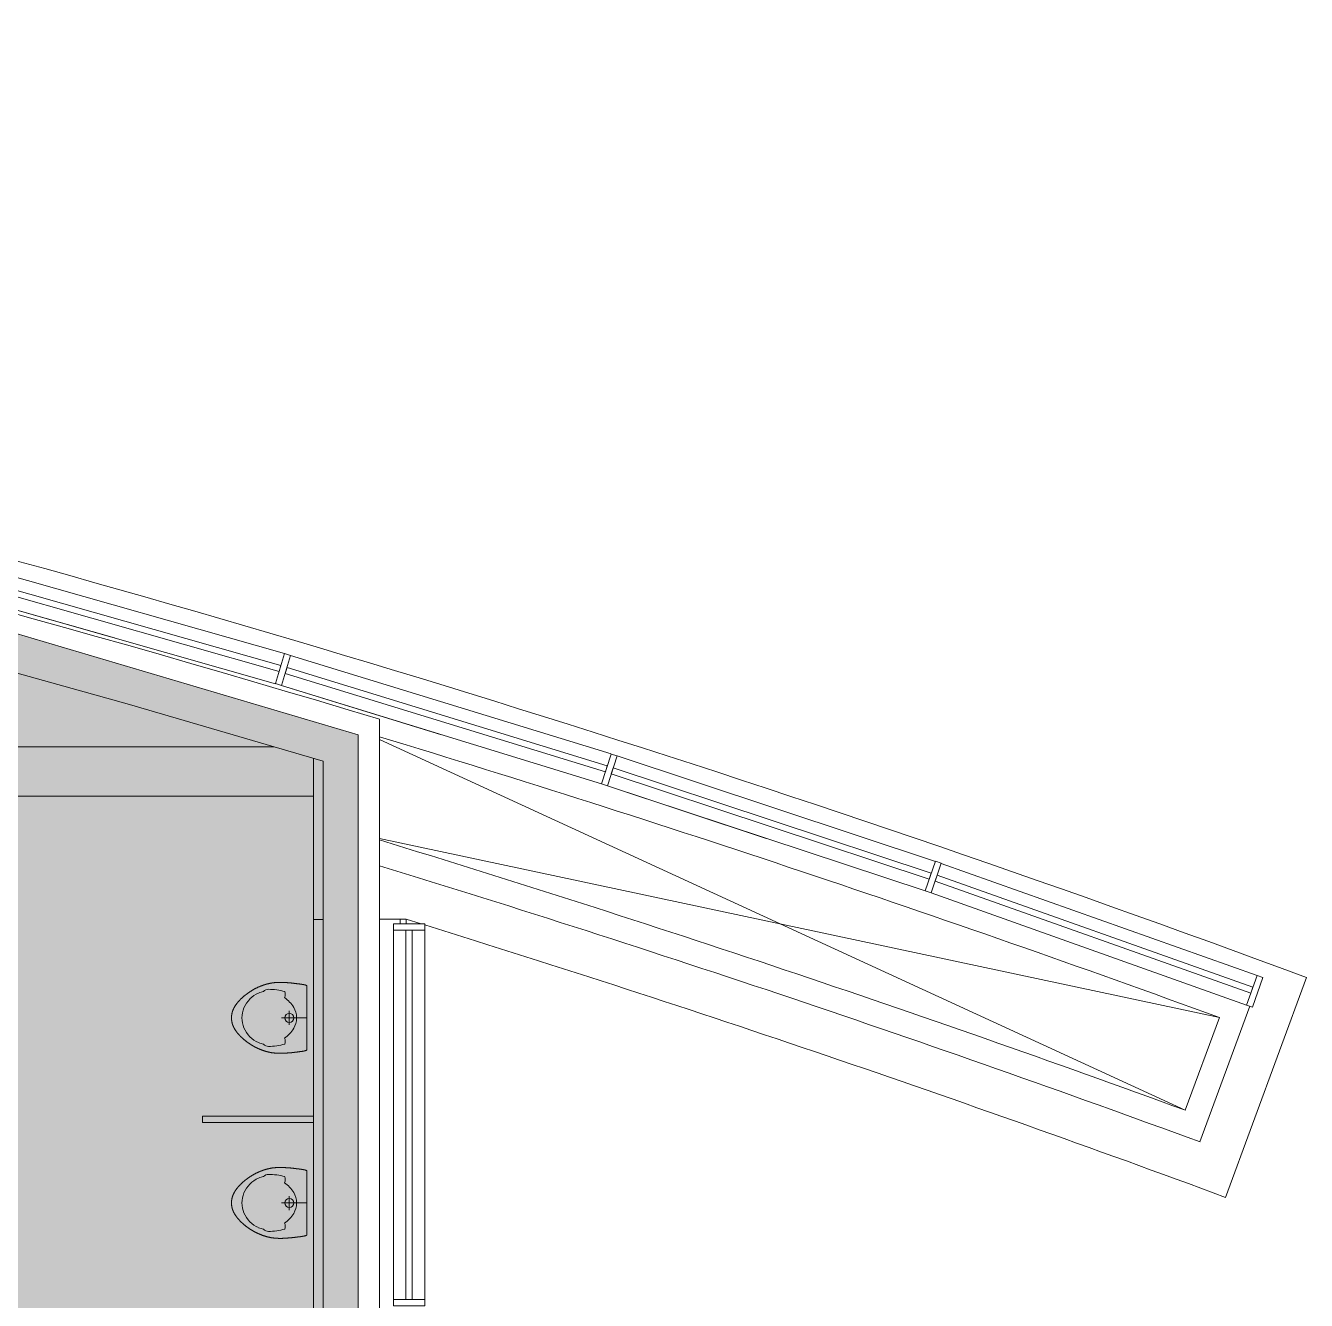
# Model space of a CAD drawing. Header units: inches. Extents: x 46946 to 48441, y 40324 to 42003.
# Drawn here: x 47921.9 to 48126.3, y 41783.5 to 41986.9 of the extents above; entities that cross this region are included whole.
import ezdxf

# ---------------------------------------------------------------- set-up
doc = ezdxf.new("R2010")
doc.units = ezdxf.units.IN
doc.header["$MEASUREMENT"] = 0
doc.linetypes.add('IMPORT-HIDDEN', pattern=[0])
for name, color, linetype, lineweight in [('8_ TYPICAL FLOOR PLAN__6th _ 10th__dwg _3_', 8, 'Continuous', 9), ('A-DETL', 90, 'Continuous', 9), ('A-DETL-GENF', 92, 'Continuous', 9), ('A-GLAZ-CURT', 52, 'Continuous', 9), ('A-GLAZ-CWMG', 51, 'Continuous', 9), ('A-WALL', 113, 'Continuous', 9), ('ACP', 7, 'Continuous', 9), ('GLAZING', 7, 'Continuous', 9), ('HIDDEN', 7, 'IMPORT-HIDDEN', 9), ('PLUMB', 7, 'Continuous', 9), ('WALL', 7, 'Continuous', 9)]:
    doc.layers.add(name, color=color, linetype=linetype, lineweight=lineweight)

# ---------------------------------------------------------------- blocks, each defined once
blk = doc.blocks.new('8_ TYPICAL FLOOR PLAN__6th _ 10th__dwg_UR1-696972-Level 06 - Furniture')
at = {"layer": 'PLUMB'}
for p, q in [((15930.26, -30906.97), (15926.22, -30906.97)), ((15927.43, -30905.87), (15927.43, -30908.1))]:
    blk.add_line(p, q, dxfattribs=at)
at = {"layer": 'PLUMB', "flags": 128}
blk.add_lwpolyline([(15918.22, -30906.97), (15918.22, -30906.97), (15918.22, -30907), (15918.22, -30907.03), (15918.22, -30907.06), (15918.22, -30907.09), (15918.22, -30907.13), (15918.22, -30907.16), (15918.23, -30907.19), (15918.23, -30907.22), (15918.23, -30907.25), (15918.23, -30907.29), (15918.24, -30907.32), (15918.24, -30907.35), (15918.24, -30907.38), (15918.25, -30907.41), (15918.25, -30907.45), (15918.26, -30907.48), (15918.26, -30907.51), (15918.27, -30907.54), (15918.27, -30907.57), (15918.28, -30907.61), (15918.28, -30907.64), (15918.29, -30907.67), (15918.3, -30907.7), (15918.31, -30907.73), (15918.31, -30907.77), (15918.32, -30907.8), (15918.33, -30907.83), (15918.34, -30907.86), (15918.35, -30907.9), (15918.36, -30907.93), (15918.37, -30907.96), (15918.38, -30907.99), (15918.39, -30908.02), (15918.4, -30908.06), (15918.41, -30908.09), (15918.42, -30908.12), (15918.43, -30908.15), (15918.45, -30908.18), (15918.46, -30908.22), (15918.47, -30908.25), (15918.49, -30908.28), (15918.5, -30908.31), (15918.51, -30908.34), (15918.53, -30908.38), (15918.54, -30908.41), (15918.56, -30908.44), (15918.57, -30908.47), (15918.59, -30908.51), (15918.61, -30908.54), (15918.62, -30908.57), (15918.64, -30908.6), (15918.66, -30908.63), (15918.67, -30908.67), (15918.69, -30908.7), (15918.71, -30908.73), (15918.73, -30908.76), (15918.75, -30908.79), (15918.77, -30908.83), (15918.79, -30908.86), (15918.81, -30908.89), (15918.83, -30908.92), (15918.85, -30908.96), (15918.87, -30908.99), (15918.9, -30909.02), (15918.92, -30909.05), (15918.94, -30909.08), (15918.96, -30909.12), (15918.99, -30909.15), (15919.01, -30909.18), (15919.04, -30909.21), (15919.06, -30909.25), (15919.08, -30909.28), (15919.11, -30909.31), (15919.14, -30909.34), (15919.16, -30909.37), (15919.19, -30909.41), (15919.21, -30909.44), (15919.24, -30909.47), (15919.27, -30909.5), (15919.3, -30909.53), (15919.32, -30909.57), (15919.35, -30909.6), (15919.38, -30909.63), (15919.41, -30909.66), (15919.44, -30909.69), (15919.47, -30909.73), (15919.5, -30909.76), (15919.53, -30909.79), (15919.56, -30909.82), (15919.59, -30909.85), (15919.62, -30909.88), (15919.65, -30909.91), (15919.68, -30909.94), (15919.71, -30909.98), (15919.75, -30910.01), (15919.78, -30910.04), (15919.81, -30910.07), (15919.84, -30910.1), (15919.88, -30910.13), (15919.91, -30910.16), (15919.94, -30910.19), (15919.98, -30910.22), (15920.01, -30910.25), (15920.04, -30910.28), (15920.08, -30910.31), (15920.11, -30910.34), (15920.15, -30910.37), (15920.18, -30910.4), (15920.21, -30910.43), (15920.25, -30910.46), (15920.28, -30910.49), (15920.32, -30910.52), (15920.36, -30910.55), (15920.39, -30910.57), (15920.43, -30910.6), (15920.46, -30910.63), (15920.5, -30910.66), (15920.53, -30910.69), (15920.57, -30910.71), (15920.61, -30910.74), (15920.64, -30910.77), (15920.68, -30910.8), (15920.72, -30910.82), (15920.75, -30910.85), (15920.79, -30910.88), (15920.83, -30910.9), (15920.86, -30910.93), (15920.9, -30910.96), (15920.94, -30910.98), (15920.97, -30911.01), (15921.01, -30911.03), (15921.05, -30911.06), (15921.09, -30911.08), (15921.12, -30911.11), (15921.16, -30911.13), (15921.2, -30911.16), (15921.23, -30911.18), (15921.27, -30911.21), (15921.31, -30911.23), (15921.35, -30911.25), (15921.39, -30911.28), (15921.42, -30911.3), (15921.46, -30911.32), (15921.5, -30911.35), (15921.54, -30911.37), (15921.58, -30911.39), (15921.61, -30911.41), (15921.65, -30911.44), (15921.69, -30911.46), (15921.73, -30911.48), (15921.77, -30911.5), (15921.8, -30911.52), (15921.84, -30911.54), (15921.88, -30911.57), (15921.92, -30911.59), (15921.96, -30911.61), (15922, -30911.63), (15922.03, -30911.65), (15922.07, -30911.67), (15922.11, -30911.69), (15922.15, -30911.71), (15922.19, -30911.72), (15922.23, -30911.74), (15922.27, -30911.76), (15922.31, -30911.78), (15922.34, -30911.8), (15922.38, -30911.82), (15922.42, -30911.84), (15922.46, -30911.85), (15922.5, -30911.87), (15922.54, -30911.89), (15922.58, -30911.91), (15922.62, -30911.92), (15922.66, -30911.94), (15922.69, -30911.96), (15922.73, -30911.97), (15922.77, -30911.99), (15922.81, -30912), (15922.85, -30912.02), (15922.89, -30912.04), (15922.93, -30912.05), (15922.97, -30912.07), (15923.01, -30912.08), (15923.05, -30912.1), (15923.09, -30912.11), (15923.13, -30912.12), (15923.16, -30912.14), (15923.2, -30912.15), (15923.24, -30912.17), (15923.28, -30912.18), (15923.32, -30912.19), (15923.36, -30912.21), (15923.4, -30912.22), (15923.44, -30912.23), (15923.48, -30912.25), (15923.52, -30912.26), (15923.56, -30912.27), (15923.6, -30912.28), (15923.64, -30912.29), (15923.68, -30912.31), (15923.72, -30912.32), (15923.75, -30912.33), (15923.79, -30912.34), (15923.83, -30912.35), (15923.87, -30912.36), (15923.91, -30912.37), (15923.95, -30912.38), (15923.99, -30912.39), (15924.03, -30912.4), (15924.07, -30912.41), (15924.11, -30912.42), (15924.15, -30912.43), (15924.19, -30912.44), (15924.23, -30912.45), (15924.27, -30912.45), (15924.31, -30912.46), (15924.36, -30912.47), (15924.4, -30912.48), (15924.44, -30912.49), (15924.48, -30912.49), (15924.52, -30912.5), (15924.56, -30912.51), (15924.6, -30912.52), (15924.64, -30912.52), (15924.68, -30912.53), (15924.73, -30912.53), (15924.77, -30912.54), (15924.81, -30912.55), (15924.85, -30912.55), (15924.9, -30912.56), (15924.94, -30912.56), (15924.98, -30912.57), (15925.02, -30912.57), (15925.07, -30912.58), (15925.11, -30912.58), (15925.15, -30912.59), (15925.2, -30912.59), (15925.24, -30912.59), (15925.28, -30912.6), (15925.33, -30912.6), (15925.37, -30912.6), (15925.42, -30912.61), (15925.46, -30912.61), (15925.51, -30912.61), (15925.55, -30912.61), (15925.6, -30912.62), (15925.64, -30912.62), (15925.69, -30912.62), (15925.74, -30912.62), (15925.78, -30912.62), (15925.83, -30912.62), (15925.88, -30912.62), (15925.92, -30912.62), (15925.97, -30912.62), (15926.02, -30912.62), (15926.07, -30912.62), (15926.12, -30912.62), (15926.16, -30912.62), (15926.21, -30912.62), (15926.26, -30912.62), (15926.31, -30912.62), (15926.36, -30912.62), (15926.41, -30912.62), (15926.46, -30912.62), (15926.51, -30912.61), (15926.56, -30912.61), (15926.61, -30912.61), (15926.66, -30912.61), (15926.71, -30912.6), (15926.76, -30912.6), (15926.81, -30912.6), (15926.86, -30912.6), (15926.91, -30912.59), (15926.96, -30912.59), (15927.02, -30912.59), (15927.07, -30912.58), (15927.12, -30912.58), (15927.17, -30912.57), (15927.22, -30912.57), (15927.27, -30912.57), (15927.32, -30912.56), (15927.37, -30912.56), (15927.42, -30912.55), (15927.47, -30912.55), (15927.52, -30912.54), (15927.57, -30912.54), (15927.62, -30912.54), (15927.67, -30912.53), (15927.72, -30912.53), (15927.77, -30912.52), (15927.82, -30912.52), (15927.87, -30912.51), (15927.92, -30912.51), (15927.97, -30912.5), (15928.01, -30912.5), (15928.06, -30912.49), (15928.11, -30912.48), (15928.16, -30912.48), (15928.2, -30912.47), (15928.25, -30912.47), (15928.29, -30912.46), (15928.34, -30912.46), (15928.39, -30912.45), (15928.43, -30912.45), (15928.47, -30912.44), (15928.52, -30912.44), (15928.56, -30912.43), (15928.6, -30912.43), (15928.65, -30912.42), (15928.69, -30912.42), (15928.73, -30912.41), (15928.77, -30912.41), (15928.81, -30912.4), (15928.85, -30912.39), (15928.89, -30912.39), (15928.93, -30912.38), (15928.97, -30912.38), (15929, -30912.38), (15929.04, -30912.37), (15929.08, -30912.37), (15929.11, -30912.36), (15929.15, -30912.36), (15929.18, -30912.35), (15929.21, -30912.35), (15929.25, -30912.34), (15929.28, -30912.34), (15929.31, -30912.33), (15929.34, -30912.33), (15929.37, -30912.33), (15929.4, -30912.32), (15929.43, -30912.32), (15929.46, -30912.31), (15929.49, -30912.31), (15929.51, -30912.31), (15929.54, -30912.3), (15929.57, -30912.3), (15929.59, -30912.29), (15929.62, -30912.29), (15929.64, -30912.28), (15929.67, -30912.28), (15929.69, -30912.28), (15929.72, -30912.27), (15929.74, -30912.27), (15929.76, -30912.26), (15929.79, -30912.26), (15929.81, -30912.25), (15929.83, -30912.25), (15929.85, -30912.24), (15929.87, -30912.24), (15929.89, -30912.23), (15929.91, -30912.23), (15929.93, -30912.22), (15929.95, -30912.22), (15929.97, -30912.21), (15929.99, -30912.21), (15930.01, -30912.2), (15930.03, -30912.19), (15930.05, -30912.19), (15930.06, -30912.18), (15930.08, -30912.18), (15930.1, -30912.17), (15930.12, -30912.16), (15930.13, -30912.15), (15930.15, -30912.15), (15930.17, -30912.14), (15930.18, -30912.13), (15930.2, -30912.13), (15930.21, -30912.12), (15930.22, -30912.12), (15930.23, -30912.11), (15930.24, -30912.08), (15930.24, -30912.02), (15930.25, -30911.89), (15930.25, -30911.69), (15930.26, -30911.38), (15930.26, -30910.96), (15930.26, -30910.4), (15930.26, -30909.69), (15930.26, -30908.86), (15930.26, -30907.95), (15930.26, -30907), (15930.26, -30906.97), (15930.26, -30906.93), (15930.26, -30905.98), (15930.26, -30905.07), (15930.26, -30904.24), (15930.26, -30903.53), (15930.26, -30902.97), (15930.26, -30902.55), (15930.25, -30902.24), (15930.25, -30902.04), (15930.24, -30901.91), (15930.24, -30901.85), (15930.23, -30901.82), (15930.22, -30901.81), (15930.21, -30901.81), (15930.2, -30901.8), (15930.18, -30901.8), (15930.17, -30901.79), (15930.15, -30901.78), (15930.13, -30901.78), (15930.12, -30901.77), (15930.1, -30901.76), (15930.08, -30901.75), (15930.06, -30901.75), (15930.05, -30901.74), (15930.03, -30901.74), (15930.01, -30901.73), (15929.99, -30901.72), (15929.97, -30901.72), (15929.95, -30901.71), (15929.93, -30901.71), (15929.91, -30901.7), (15929.89, -30901.7), (15929.87, -30901.69), (15929.85, -30901.69), (15929.83, -30901.68), (15929.81, -30901.68), (15929.79, -30901.67), (15929.76, -30901.67), (15929.74, -30901.66), (15929.72, -30901.66), (15929.69, -30901.65), (15929.67, -30901.65), (15929.64, -30901.65), (15929.62, -30901.64), (15929.59, -30901.64), (15929.57, -30901.63), (15929.54, -30901.63), (15929.51, -30901.62), (15929.49, -30901.62), (15929.46, -30901.62), (15929.43, -30901.61), (15929.4, -30901.61), (15929.37, -30901.6), (15929.34, -30901.6), (15929.31, -30901.6), (15929.28, -30901.59), (15929.25, -30901.59), (15929.21, -30901.58), (15929.18, -30901.58), (15929.15, -30901.57), (15929.11, -30901.57), (15929.08, -30901.56), (15929.04, -30901.56), (15929, -30901.55), (15928.97, -30901.55), (15928.93, -30901.55), (15928.89, -30901.54), (15928.85, -30901.54), (15928.81, -30901.53), (15928.77, -30901.52), (15928.73, -30901.52), (15928.69, -30901.51), (15928.65, -30901.51), (15928.6, -30901.5), (15928.56, -30901.5), (15928.52, -30901.49), (15928.47, -30901.49), (15928.43, -30901.48), (15928.39, -30901.48), (15928.34, -30901.47), (15928.29, -30901.47), (15928.25, -30901.46), (15928.2, -30901.46), (15928.16, -30901.45), (15928.11, -30901.45), (15928.06, -30901.44), (15928.01, -30901.43), (15927.97, -30901.43), (15927.92, -30901.42), (15927.87, -30901.42), (15927.82, -30901.41), (15927.77, -30901.41), (15927.72, -30901.4), (15927.67, -30901.4), (15927.62, -30901.39), (15927.57, -30901.39), (15927.52, -30901.39), (15927.47, -30901.38), (15927.42, -30901.38), (15927.37, -30901.37), (15927.32, -30901.37), (15927.27, -30901.36), (15927.22, -30901.36), (15927.17, -30901.36), (15927.12, -30901.35), (15927.07, -30901.35), (15927.02, -30901.34), (15926.96, -30901.34), (15926.91, -30901.34), (15926.86, -30901.33), (15926.81, -30901.33), (15926.76, -30901.33), (15926.71, -30901.33), (15926.66, -30901.32), (15926.61, -30901.32), (15926.56, -30901.32), (15926.51, -30901.32), (15926.46, -30901.31), (15926.41, -30901.31), (15926.36, -30901.31), (15926.31, -30901.31), (15926.26, -30901.31), (15926.21, -30901.31), (15926.16, -30901.31), (15926.12, -30901.31), (15926.07, -30901.31), (15926.02, -30901.31), (15925.97, -30901.31), (15925.92, -30901.31), (15925.88, -30901.31), (15925.83, -30901.31), (15925.78, -30901.31), (15925.74, -30901.31), (15925.69, -30901.31), (15925.64, -30901.31), (15925.6, -30901.31), (15925.55, -30901.32), (15925.51, -30901.32), (15925.46, -30901.32), (15925.42, -30901.32), (15925.37, -30901.33), (15925.33, -30901.33), (15925.28, -30901.33), (15925.24, -30901.34), (15925.2, -30901.34), (15925.15, -30901.34), (15925.11, -30901.35), (15925.07, -30901.35), (15925.02, -30901.36), (15924.98, -30901.36), (15924.94, -30901.37), (15924.9, -30901.37), (15924.85, -30901.38), (15924.81, -30901.38), (15924.77, -30901.39), (15924.73, -30901.4), (15924.68, -30901.4), (15924.64, -30901.41), (15924.6, -30901.41), (15924.56, -30901.42), (15924.52, -30901.43), (15924.48, -30901.44), (15924.44, -30901.44), (15924.4, -30901.45), (15924.36, -30901.46), (15924.31, -30901.47), (15924.27, -30901.48), (15924.23, -30901.48), (15924.19, -30901.49), (15924.15, -30901.5), (15924.11, -30901.51), (15924.07, -30901.52), (15924.03, -30901.53), (15923.99, -30901.54), (15923.95, -30901.55), (15923.91, -30901.56), (15923.87, -30901.57), (15923.83, -30901.58), (15923.79, -30901.59), (15923.75, -30901.6), (15923.72, -30901.61), (15923.68, -30901.62), (15923.64, -30901.64), (15923.6, -30901.65), (15923.56, -30901.66), (15923.52, -30901.67), (15923.48, -30901.68), (15923.44, -30901.7), (15923.4, -30901.71), (15923.36, -30901.72), (15923.32, -30901.74), (15923.28, -30901.75), (15923.24, -30901.76), (15923.2, -30901.78), (15923.16, -30901.79), (15923.13, -30901.81), (15923.09, -30901.82), (15923.05, -30901.83), (15923.01, -30901.85), (15922.97, -30901.86), (15922.93, -30901.88), (15922.89, -30901.89), (15922.85, -30901.91), (15922.81, -30901.93), (15922.77, -30901.94), (15922.73, -30901.96), (15922.69, -30901.97), (15922.66, -30901.99), (15922.62, -30902.01), (15922.58, -30902.02), (15922.54, -30902.04), (15922.5, -30902.06), (15922.46, -30902.08), (15922.42, -30902.09), (15922.38, -30902.11), (15922.34, -30902.13), (15922.31, -30902.15), (15922.27, -30902.17), (15922.23, -30902.19), (15922.19, -30902.21), (15922.15, -30902.22), (15922.11, -30902.24), (15922.07, -30902.26), (15922.03, -30902.28), (15922, -30902.3), (15921.96, -30902.32), (15921.92, -30902.34), (15921.88, -30902.36), (15921.84, -30902.39), (15921.8, -30902.41), (15921.77, -30902.43), (15921.73, -30902.45), (15921.69, -30902.47), (15921.65, -30902.49), (15921.61, -30902.52), (15921.58, -30902.54), (15921.54, -30902.56), (15921.5, -30902.58), (15921.46, -30902.61), (15921.42, -30902.63), (15921.39, -30902.65), (15921.35, -30902.68), (15921.31, -30902.7), (15921.27, -30902.72), (15921.23, -30902.75), (15921.2, -30902.77), (15921.16, -30902.8), (15921.12, -30902.82), (15921.09, -30902.85), (15921.05, -30902.87), (15921.01, -30902.9), (15920.97, -30902.92), (15920.94, -30902.95), (15920.9, -30902.97), (15920.86, -30903), (15920.83, -30903.03), (15920.79, -30903.05), (15920.75, -30903.08), (15920.72, -30903.11), (15920.68, -30903.13), (15920.64, -30903.16), (15920.61, -30903.19), (15920.57, -30903.22), (15920.53, -30903.24), (15920.5, -30903.27), (15920.46, -30903.3), (15920.43, -30903.33), (15920.39, -30903.36), (15920.36, -30903.38), (15920.32, -30903.41), (15920.28, -30903.44), (15920.25, -30903.47), (15920.21, -30903.5), (15920.18, -30903.53), (15920.15, -30903.56), (15920.11, -30903.59), (15920.08, -30903.62), (15920.04, -30903.65), (15920.01, -30903.68), (15919.98, -30903.71), (15919.94, -30903.74), (15919.91, -30903.77), (15919.88, -30903.8), (15919.84, -30903.83), (15919.81, -30903.86), (15919.78, -30903.89), (15919.75, -30903.92), (15919.71, -30903.95), (15919.68, -30903.99), (15919.65, -30904.02), (15919.62, -30904.05), (15919.59, -30904.08), (15919.56, -30904.11), (15919.53, -30904.14), (15919.5, -30904.17), (15919.47, -30904.2), (15919.44, -30904.24), (15919.41, -30904.27), (15919.38, -30904.3), (15919.35, -30904.33), (15919.32, -30904.36), (15919.3, -30904.4), (15919.27, -30904.43), (15919.24, -30904.46), (15919.21, -30904.49), (15919.19, -30904.52), (15919.16, -30904.56), (15919.14, -30904.59), (15919.11, -30904.62), (15919.08, -30904.65), (15919.06, -30904.68), (15919.04, -30904.72), (15919.01, -30904.75), (15918.99, -30904.78), (15918.96, -30904.81), (15918.94, -30904.85), (15918.92, -30904.88), (15918.9, -30904.91), (15918.87, -30904.94), (15918.85, -30904.97), (15918.83, -30905.01), (15918.81, -30905.04), (15918.79, -30905.07), (15918.77, -30905.1), (15918.75, -30905.14), (15918.73, -30905.17), (15918.71, -30905.2), (15918.69, -30905.23), (15918.67, -30905.26), (15918.66, -30905.3), (15918.64, -30905.33), (15918.62, -30905.36), (15918.61, -30905.39), (15918.59, -30905.42), (15918.57, -30905.46), (15918.56, -30905.49), (15918.54, -30905.52), (15918.53, -30905.55), (15918.51, -30905.59), (15918.5, -30905.62), (15918.49, -30905.65), (15918.47, -30905.68), (15918.46, -30905.71), (15918.45, -30905.75), (15918.43, -30905.78), (15918.42, -30905.81), (15918.41, -30905.84), (15918.4, -30905.87), (15918.39, -30905.91), (15918.38, -30905.94), (15918.37, -30905.97), (15918.36, -30906), (15918.35, -30906.03), (15918.34, -30906.07), (15918.33, -30906.1), (15918.32, -30906.13), (15918.31, -30906.16), (15918.31, -30906.2), (15918.3, -30906.23), (15918.29, -30906.26), (15918.28, -30906.29), (15918.28, -30906.32), (15918.27, -30906.36), (15918.27, -30906.39), (15918.26, -30906.42), (15918.26, -30906.45), (15918.25, -30906.48), (15918.25, -30906.52), (15918.24, -30906.55), (15918.24, -30906.58), (15918.24, -30906.61), (15918.23, -30906.64), (15918.23, -30906.68), (15918.23, -30906.71), (15918.23, -30906.74), (15918.22, -30906.77), (15918.22, -30906.8), (15918.22, -30906.84), (15918.22, -30906.87), (15918.22, -30906.9), (15918.22, -30906.93), (15918.22, -30906.96)], close=True, dxfattribs=at)
at = {"layer": 'PLUMB'}
for centre, major_axis, start_param, end_param in [((15924.22, -30907.05), (0, 4.37), 0.392537, 0.783721), ((15924.24, -30907.1), (0, 4.42), 0.208764, 0.392537), ((15924.14, -30903.51), (0, 1.1), 0.016868, 0.839383), ((15924.12, -30911.85), (0, 9.44), 6.004541, 6.283159), ((15925.49, -30903.21), (0, 1.3), 4.294289, 5.048669), ((15924.15, -30907.01), (0, 4.28), 1.177909, 1.560611), ((15924.2, -30907.03), (0, 4.33), 0.783721, 1.177909), ((15923.8, -30907.9), (0, 5.06), 5.252648, 5.678791), ((15925.42, -30906.93), (0, 3.18), 4.712389, 5.252648), ((15924.15, -30906.92), (0, 4.28), 1.580982, 1.963683), ((15925.42, -30907), (0, 3.18), 4.172052, 4.712311), ((15925.42, -30906.93), (0, 3.18), 4.701818, 4.712233), ((15925.42, -30907), (0, 3.18), 4.712389, 4.722804), ((15924.2, -30906.9), (0, 4.33), 1.963683, 2.357872), ((15923.8, -30906.03), (0, 5.06), 3.745987, 4.17213), ((15924.22, -30906.88), (0, 4.37), 2.357872, 2.749055), ((15924.24, -30906.83), (0, 4.42), 2.749055, 2.932828), ((15924.14, -30910.42), (0, 1.1), 2.30221, 3.124725), ((15924.12, -30902.08), (0, 9.44), 3.141593, 3.420211), ((15925.49, -30910.72), (0, 1.3), 4.376109, 5.130489)]:
    blk.add_ellipse(centre, major_axis=major_axis, ratio=1, start_param=start_param, end_param=end_param, dxfattribs=at)
blk.add_ellipse((15927.43, -30906.97), major_axis=(0, 0.727), ratio=1, dxfattribs=at)
blk = doc.blocks.new('8_ TYPICAL FLOOR PLAN__6th _ 10th__dwg_UR1-696975-Level 06 - Furniture')
at = {"layer": 'PLUMB'}
for p, q in [((15927.43, -30935.4), (15927.43, -30937.63)), ((15930.26, -30936.49), (15926.22, -30936.49))]:
    blk.add_line(p, q, dxfattribs=at)
at = {"layer": 'PLUMB', "flags": 128}
blk.add_lwpolyline([(15918.22, -30936.49), (15918.22, -30936.49), (15918.22, -30936.53), (15918.22, -30936.56), (15918.22, -30936.59), (15918.22, -30936.62), (15918.22, -30936.65), (15918.22, -30936.69), (15918.23, -30936.72), (15918.23, -30936.75), (15918.23, -30936.78), (15918.23, -30936.81), (15918.24, -30936.85), (15918.24, -30936.88), (15918.24, -30936.91), (15918.25, -30936.94), (15918.25, -30936.97), (15918.26, -30937.01), (15918.26, -30937.04), (15918.27, -30937.07), (15918.27, -30937.1), (15918.28, -30937.13), (15918.28, -30937.17), (15918.29, -30937.2), (15918.3, -30937.23), (15918.31, -30937.26), (15918.31, -30937.29), (15918.32, -30937.33), (15918.33, -30937.36), (15918.34, -30937.39), (15918.35, -30937.42), (15918.36, -30937.45), (15918.37, -30937.49), (15918.38, -30937.52), (15918.39, -30937.55), (15918.4, -30937.58), (15918.41, -30937.62), (15918.42, -30937.65), (15918.43, -30937.68), (15918.45, -30937.71), (15918.46, -30937.74), (15918.47, -30937.78), (15918.49, -30937.81), (15918.5, -30937.84), (15918.51, -30937.87), (15918.53, -30937.9), (15918.54, -30937.94), (15918.56, -30937.97), (15918.57, -30938), (15918.59, -30938.03), (15918.61, -30938.06), (15918.62, -30938.1), (15918.64, -30938.13), (15918.66, -30938.16), (15918.67, -30938.19), (15918.69, -30938.23), (15918.71, -30938.26), (15918.73, -30938.29), (15918.75, -30938.32), (15918.77, -30938.35), (15918.79, -30938.39), (15918.81, -30938.42), (15918.83, -30938.45), (15918.85, -30938.48), (15918.87, -30938.52), (15918.9, -30938.55), (15918.92, -30938.58), (15918.94, -30938.61), (15918.96, -30938.64), (15918.99, -30938.68), (15919.01, -30938.71), (15919.04, -30938.74), (15919.06, -30938.77), (15919.08, -30938.81), (15919.11, -30938.84), (15919.14, -30938.87), (15919.16, -30938.9), (15919.19, -30938.93), (15919.21, -30938.97), (15919.24, -30939), (15919.27, -30939.03), (15919.3, -30939.06), (15919.32, -30939.09), (15919.35, -30939.13), (15919.38, -30939.16), (15919.41, -30939.19), (15919.44, -30939.22), (15919.47, -30939.25), (15919.5, -30939.28), (15919.53, -30939.32), (15919.56, -30939.35), (15919.59, -30939.38), (15919.62, -30939.41), (15919.65, -30939.44), (15919.68, -30939.47), (15919.71, -30939.5), (15919.75, -30939.53), (15919.78, -30939.57), (15919.81, -30939.6), (15919.84, -30939.63), (15919.88, -30939.66), (15919.91, -30939.69), (15919.94, -30939.72), (15919.98, -30939.75), (15920.01, -30939.78), (15920.04, -30939.81), (15920.08, -30939.84), (15920.11, -30939.87), (15920.15, -30939.9), (15920.18, -30939.93), (15920.21, -30939.96), (15920.25, -30939.99), (15920.28, -30940.02), (15920.32, -30940.04), (15920.36, -30940.07), (15920.39, -30940.1), (15920.43, -30940.13), (15920.46, -30940.16), (15920.5, -30940.19), (15920.53, -30940.21), (15920.57, -30940.24), (15920.61, -30940.27), (15920.64, -30940.3), (15920.68, -30940.32), (15920.72, -30940.35), (15920.75, -30940.38), (15920.79, -30940.41), (15920.83, -30940.43), (15920.86, -30940.46), (15920.9, -30940.48), (15920.94, -30940.51), (15920.97, -30940.54), (15921.01, -30940.56), (15921.05, -30940.59), (15921.09, -30940.61), (15921.12, -30940.64), (15921.16, -30940.66), (15921.2, -30940.69), (15921.23, -30940.71), (15921.27, -30940.73), (15921.31, -30940.76), (15921.35, -30940.78), (15921.39, -30940.81), (15921.42, -30940.83), (15921.46, -30940.85), (15921.5, -30940.88), (15921.54, -30940.9), (15921.58, -30940.92), (15921.61, -30940.94), (15921.65, -30940.96), (15921.69, -30940.99), (15921.73, -30941.01), (15921.77, -30941.03), (15921.8, -30941.05), (15921.84, -30941.07), (15921.88, -30941.09), (15921.92, -30941.11), (15921.96, -30941.13), (15922, -30941.15), (15922.03, -30941.17), (15922.07, -30941.19), (15922.11, -30941.21), (15922.15, -30941.23), (15922.19, -30941.25), (15922.23, -30941.27), (15922.27, -30941.29), (15922.31, -30941.31), (15922.34, -30941.33), (15922.38, -30941.34), (15922.42, -30941.36), (15922.46, -30941.38), (15922.5, -30941.4), (15922.54, -30941.42), (15922.58, -30941.43), (15922.62, -30941.45), (15922.66, -30941.47), (15922.69, -30941.48), (15922.73, -30941.5), (15922.77, -30941.52), (15922.81, -30941.53), (15922.85, -30941.55), (15922.89, -30941.56), (15922.93, -30941.58), (15922.97, -30941.59), (15923.01, -30941.61), (15923.05, -30941.62), (15923.09, -30941.64), (15923.13, -30941.65), (15923.16, -30941.67), (15923.2, -30941.68), (15923.24, -30941.69), (15923.28, -30941.71), (15923.32, -30941.72), (15923.36, -30941.73), (15923.4, -30941.75), (15923.44, -30941.76), (15923.48, -30941.77), (15923.52, -30941.79), (15923.56, -30941.8), (15923.6, -30941.81), (15923.64, -30941.82), (15923.68, -30941.83), (15923.72, -30941.84), (15923.75, -30941.86), (15923.79, -30941.87), (15923.83, -30941.88), (15923.87, -30941.89), (15923.91, -30941.9), (15923.95, -30941.91), (15923.99, -30941.92), (15924.03, -30941.93), (15924.07, -30941.94), (15924.11, -30941.95), (15924.15, -30941.96), (15924.19, -30941.96), (15924.23, -30941.97), (15924.27, -30941.98), (15924.31, -30941.99), (15924.36, -30942), (15924.4, -30942.01), (15924.44, -30942.01), (15924.48, -30942.02), (15924.52, -30942.03), (15924.56, -30942.04), (15924.6, -30942.04), (15924.64, -30942.05), (15924.68, -30942.06), (15924.73, -30942.06), (15924.77, -30942.07), (15924.81, -30942.07), (15924.85, -30942.08), (15924.9, -30942.08), (15924.94, -30942.09), (15924.98, -30942.1), (15925.02, -30942.1), (15925.07, -30942.1), (15925.11, -30942.11), (15925.15, -30942.11), (15925.2, -30942.12), (15925.24, -30942.12), (15925.28, -30942.12), (15925.33, -30942.13), (15925.37, -30942.13), (15925.42, -30942.13), (15925.46, -30942.14), (15925.51, -30942.14), (15925.55, -30942.14), (15925.6, -30942.14), (15925.64, -30942.14), (15925.69, -30942.15), (15925.74, -30942.15), (15925.78, -30942.15), (15925.83, -30942.15), (15925.88, -30942.15), (15925.92, -30942.15), (15925.97, -30942.15), (15926.02, -30942.15), (15926.07, -30942.15), (15926.12, -30942.15), (15926.16, -30942.15), (15926.21, -30942.15), (15926.26, -30942.15), (15926.31, -30942.15), (15926.36, -30942.15), (15926.41, -30942.14), (15926.46, -30942.14), (15926.51, -30942.14), (15926.56, -30942.14), (15926.61, -30942.14), (15926.66, -30942.13), (15926.71, -30942.13), (15926.76, -30942.13), (15926.81, -30942.13), (15926.86, -30942.12), (15926.91, -30942.12), (15926.96, -30942.12), (15927.02, -30942.11), (15927.07, -30942.11), (15927.12, -30942.11), (15927.17, -30942.1), (15927.22, -30942.1), (15927.27, -30942.09), (15927.32, -30942.09), (15927.37, -30942.09), (15927.42, -30942.08), (15927.47, -30942.08), (15927.52, -30942.07), (15927.57, -30942.07), (15927.62, -30942.06), (15927.67, -30942.06), (15927.72, -30942.05), (15927.77, -30942.05), (15927.82, -30942.04), (15927.87, -30942.04), (15927.92, -30942.03), (15927.97, -30942.03), (15928.01, -30942.02), (15928.06, -30942.02), (15928.11, -30942.01), (15928.16, -30942.01), (15928.2, -30942), (15928.25, -30942), (15928.29, -30941.99), (15928.34, -30941.99), (15928.39, -30941.98), (15928.43, -30941.97), (15928.47, -30941.97), (15928.52, -30941.96), (15928.56, -30941.96), (15928.6, -30941.95), (15928.65, -30941.95), (15928.69, -30941.94), (15928.73, -30941.94), (15928.77, -30941.93), (15928.81, -30941.93), (15928.85, -30941.92), (15928.89, -30941.92), (15928.93, -30941.91), (15928.97, -30941.91), (15929, -30941.9), (15929.04, -30941.9), (15929.08, -30941.89), (15929.11, -30941.89), (15929.15, -30941.88), (15929.18, -30941.88), (15929.21, -30941.88), (15929.25, -30941.87), (15929.28, -30941.87), (15929.31, -30941.86), (15929.34, -30941.86), (15929.37, -30941.85), (15929.4, -30941.85), (15929.43, -30941.85), (15929.46, -30941.84), (15929.49, -30941.84), (15929.51, -30941.83), (15929.54, -30941.83), (15929.57, -30941.82), (15929.59, -30941.82), (15929.62, -30941.82), (15929.64, -30941.81), (15929.67, -30941.81), (15929.69, -30941.8), (15929.72, -30941.8), (15929.74, -30941.79), (15929.76, -30941.79), (15929.79, -30941.79), (15929.81, -30941.78), (15929.83, -30941.78), (15929.85, -30941.77), (15929.87, -30941.77), (15929.89, -30941.76), (15929.91, -30941.76), (15929.93, -30941.75), (15929.95, -30941.75), (15929.97, -30941.74), (15929.99, -30941.73), (15930.01, -30941.73), (15930.03, -30941.72), (15930.05, -30941.72), (15930.06, -30941.71), (15930.08, -30941.7), (15930.1, -30941.7), (15930.12, -30941.69), (15930.13, -30941.68), (15930.15, -30941.68), (15930.17, -30941.67), (15930.18, -30941.66), (15930.2, -30941.66), (15930.21, -30941.65), (15930.22, -30941.65), (15930.23, -30941.64), (15930.24, -30941.61), (15930.24, -30941.54), (15930.25, -30941.42), (15930.25, -30941.21), (15930.26, -30940.91), (15930.26, -30940.49), (15930.26, -30939.93), (15930.26, -30939.22), (15930.26, -30938.38), (15930.26, -30937.48), (15930.26, -30936.53), (15930.26, -30936.49), (15930.26, -30936.46), (15930.26, -30935.51), (15930.26, -30934.6), (15930.26, -30933.77), (15930.26, -30933.06), (15930.26, -30932.5), (15930.26, -30932.07), (15930.25, -30931.77), (15930.25, -30931.57), (15930.24, -30931.44), (15930.24, -30931.37), (15930.23, -30931.35), (15930.22, -30931.34), (15930.21, -30931.33), (15930.2, -30931.33), (15930.18, -30931.32), (15930.17, -30931.32), (15930.15, -30931.31), (15930.13, -30931.3), (15930.12, -30931.3), (15930.1, -30931.29), (15930.08, -30931.28), (15930.06, -30931.28), (15930.05, -30931.27), (15930.03, -30931.26), (15930.01, -30931.26), (15929.99, -30931.25), (15929.97, -30931.25), (15929.95, -30931.24), (15929.93, -30931.23), (15929.91, -30931.23), (15929.89, -30931.22), (15929.87, -30931.22), (15929.85, -30931.21), (15929.83, -30931.21), (15929.81, -30931.2), (15929.79, -30931.2), (15929.76, -30931.2), (15929.74, -30931.19), (15929.72, -30931.19), (15929.69, -30931.18), (15929.67, -30931.18), (15929.64, -30931.17), (15929.62, -30931.17), (15929.59, -30931.16), (15929.57, -30931.16), (15929.54, -30931.16), (15929.51, -30931.15), (15929.49, -30931.15), (15929.46, -30931.14), (15929.43, -30931.14), (15929.4, -30931.14), (15929.37, -30931.13), (15929.34, -30931.13), (15929.31, -30931.12), (15929.28, -30931.12), (15929.25, -30931.11), (15929.21, -30931.11), (15929.18, -30931.11), (15929.15, -30931.1), (15929.11, -30931.1), (15929.08, -30931.09), (15929.04, -30931.09), (15929, -30931.08), (15928.97, -30931.08), (15928.93, -30931.07), (15928.89, -30931.07), (15928.85, -30931.06), (15928.81, -30931.06), (15928.77, -30931.05), (15928.73, -30931.05), (15928.69, -30931.04), (15928.65, -30931.04), (15928.6, -30931.03), (15928.56, -30931.03), (15928.52, -30931.02), (15928.47, -30931.02), (15928.43, -30931.01), (15928.39, -30931), (15928.34, -30931), (15928.29, -30930.99), (15928.25, -30930.99), (15928.2, -30930.98), (15928.16, -30930.98), (15928.11, -30930.97), (15928.06, -30930.97), (15928.01, -30930.96), (15927.97, -30930.96), (15927.92, -30930.95), (15927.87, -30930.95), (15927.82, -30930.94), (15927.77, -30930.94), (15927.72, -30930.93), (15927.67, -30930.93), (15927.62, -30930.92), (15927.57, -30930.92), (15927.52, -30930.91), (15927.47, -30930.91), (15927.42, -30930.9), (15927.37, -30930.9), (15927.32, -30930.9), (15927.27, -30930.89), (15927.22, -30930.89), (15927.17, -30930.88), (15927.12, -30930.88), (15927.07, -30930.88), (15927.02, -30930.87), (15926.96, -30930.87), (15926.91, -30930.87), (15926.86, -30930.86), (15926.81, -30930.86), (15926.76, -30930.86), (15926.71, -30930.85), (15926.66, -30930.85), (15926.61, -30930.85), (15926.56, -30930.85), (15926.51, -30930.84), (15926.46, -30930.84), (15926.41, -30930.84), (15926.36, -30930.84), (15926.31, -30930.84), (15926.26, -30930.84), (15926.21, -30930.84), (15926.16, -30930.83), (15926.12, -30930.83), (15926.07, -30930.83), (15926.02, -30930.83), (15925.97, -30930.83), (15925.92, -30930.83), (15925.88, -30930.83), (15925.83, -30930.84), (15925.78, -30930.84), (15925.74, -30930.84), (15925.69, -30930.84), (15925.64, -30930.84), (15925.6, -30930.84), (15925.55, -30930.84), (15925.51, -30930.85), (15925.46, -30930.85), (15925.42, -30930.85), (15925.37, -30930.85), (15925.33, -30930.86), (15925.28, -30930.86), (15925.24, -30930.86), (15925.2, -30930.87), (15925.15, -30930.87), (15925.11, -30930.88), (15925.07, -30930.88), (15925.02, -30930.89), (15924.98, -30930.89), (15924.94, -30930.9), (15924.9, -30930.9), (15924.85, -30930.91), (15924.81, -30930.91), (15924.77, -30930.92), (15924.73, -30930.92), (15924.68, -30930.93), (15924.64, -30930.94), (15924.6, -30930.94), (15924.56, -30930.95), (15924.52, -30930.96), (15924.48, -30930.96), (15924.44, -30930.97), (15924.4, -30930.98), (15924.36, -30930.99), (15924.31, -30930.99), (15924.27, -30931), (15924.23, -30931.01), (15924.19, -30931.02), (15924.15, -30931.03), (15924.11, -30931.04), (15924.07, -30931.05), (15924.03, -30931.06), (15923.99, -30931.07), (15923.95, -30931.08), (15923.91, -30931.09), (15923.87, -30931.1), (15923.83, -30931.11), (15923.79, -30931.12), (15923.75, -30931.13), (15923.72, -30931.14), (15923.68, -30931.15), (15923.64, -30931.16), (15923.6, -30931.18), (15923.56, -30931.19), (15923.52, -30931.2), (15923.48, -30931.21), (15923.44, -30931.22), (15923.4, -30931.24), (15923.36, -30931.25), (15923.32, -30931.26), (15923.28, -30931.28), (15923.24, -30931.29), (15923.2, -30931.3), (15923.16, -30931.32), (15923.13, -30931.33), (15923.09, -30931.35), (15923.05, -30931.36), (15923.01, -30931.38), (15922.97, -30931.39), (15922.93, -30931.41), (15922.89, -30931.42), (15922.85, -30931.44), (15922.81, -30931.45), (15922.77, -30931.47), (15922.73, -30931.49), (15922.69, -30931.5), (15922.66, -30931.52), (15922.62, -30931.54), (15922.58, -30931.55), (15922.54, -30931.57), (15922.5, -30931.59), (15922.46, -30931.6), (15922.42, -30931.62), (15922.38, -30931.64), (15922.34, -30931.66), (15922.31, -30931.68), (15922.27, -30931.7), (15922.23, -30931.71), (15922.19, -30931.73), (15922.15, -30931.75), (15922.11, -30931.77), (15922.07, -30931.79), (15922.03, -30931.81), (15922, -30931.83), (15921.96, -30931.85), (15921.92, -30931.87), (15921.88, -30931.89), (15921.84, -30931.91), (15921.8, -30931.93), (15921.77, -30931.96), (15921.73, -30931.98), (15921.69, -30932), (15921.65, -30932.02), (15921.61, -30932.04), (15921.58, -30932.06), (15921.54, -30932.09), (15921.5, -30932.11), (15921.46, -30932.13), (15921.42, -30932.16), (15921.39, -30932.18), (15921.35, -30932.2), (15921.31, -30932.23), (15921.27, -30932.25), (15921.23, -30932.27), (15921.2, -30932.3), (15921.16, -30932.32), (15921.12, -30932.35), (15921.09, -30932.37), (15921.05, -30932.4), (15921.01, -30932.42), (15920.97, -30932.45), (15920.94, -30932.47), (15920.9, -30932.5), (15920.86, -30932.53), (15920.83, -30932.55), (15920.79, -30932.58), (15920.75, -30932.61), (15920.72, -30932.63), (15920.68, -30932.66), (15920.64, -30932.69), (15920.61, -30932.72), (15920.57, -30932.74), (15920.53, -30932.77), (15920.5, -30932.8), (15920.46, -30932.83), (15920.43, -30932.86), (15920.39, -30932.88), (15920.36, -30932.91), (15920.32, -30932.94), (15920.28, -30932.97), (15920.25, -30933), (15920.21, -30933.03), (15920.18, -30933.06), (15920.15, -30933.09), (15920.11, -30933.12), (15920.08, -30933.15), (15920.04, -30933.18), (15920.01, -30933.21), (15919.98, -30933.24), (15919.94, -30933.27), (15919.91, -30933.3), (15919.88, -30933.33), (15919.84, -30933.36), (15919.81, -30933.39), (15919.78, -30933.42), (15919.75, -30933.45), (15919.71, -30933.48), (15919.68, -30933.51), (15919.65, -30933.54), (15919.62, -30933.58), (15919.59, -30933.61), (15919.56, -30933.64), (15919.53, -30933.67), (15919.5, -30933.7), (15919.47, -30933.73), (15919.44, -30933.76), (15919.41, -30933.8), (15919.38, -30933.83), (15919.35, -30933.86), (15919.32, -30933.89), (15919.3, -30933.92), (15919.27, -30933.96), (15919.24, -30933.99), (15919.21, -30934.02), (15919.19, -30934.05), (15919.16, -30934.08), (15919.14, -30934.12), (15919.11, -30934.15), (15919.08, -30934.18), (15919.06, -30934.21), (15919.04, -30934.24), (15919.01, -30934.28), (15918.99, -30934.31), (15918.96, -30934.34), (15918.94, -30934.37), (15918.92, -30934.41), (15918.9, -30934.44), (15918.87, -30934.47), (15918.85, -30934.5), (15918.83, -30934.53), (15918.81, -30934.57), (15918.79, -30934.6), (15918.77, -30934.63), (15918.75, -30934.66), (15918.73, -30934.7), (15918.71, -30934.73), (15918.69, -30934.76), (15918.67, -30934.79), (15918.66, -30934.82), (15918.64, -30934.86), (15918.62, -30934.89), (15918.61, -30934.92), (15918.59, -30934.95), (15918.57, -30934.98), (15918.56, -30935.02), (15918.54, -30935.05), (15918.53, -30935.08), (15918.51, -30935.11), (15918.5, -30935.15), (15918.49, -30935.18), (15918.47, -30935.21), (15918.46, -30935.24), (15918.45, -30935.27), (15918.43, -30935.31), (15918.42, -30935.34), (15918.41, -30935.37), (15918.4, -30935.4), (15918.39, -30935.43), (15918.38, -30935.47), (15918.37, -30935.5), (15918.36, -30935.53), (15918.35, -30935.56), (15918.34, -30935.59), (15918.33, -30935.63), (15918.32, -30935.66), (15918.31, -30935.69), (15918.31, -30935.72), (15918.3, -30935.75), (15918.29, -30935.79), (15918.28, -30935.82), (15918.28, -30935.85), (15918.27, -30935.88), (15918.27, -30935.92), (15918.26, -30935.95), (15918.26, -30935.98), (15918.25, -30936.01), (15918.25, -30936.04), (15918.24, -30936.08), (15918.24, -30936.11), (15918.24, -30936.14), (15918.23, -30936.17), (15918.23, -30936.2), (15918.23, -30936.24), (15918.23, -30936.27), (15918.22, -30936.3), (15918.22, -30936.33), (15918.22, -30936.36), (15918.22, -30936.4), (15918.22, -30936.43), (15918.22, -30936.46), (15918.22, -30936.49)], close=True, dxfattribs=at)
at = {"layer": 'PLUMB'}
for centre, major_axis, start_param, end_param in [((15924.14, -30933.04), (0, 1.1), 0.016868, 0.839383), ((15924.12, -30941.38), (0, 9.44), 6.004594, 6.283212), ((15924.2, -30936.55), (0, 4.33), 0.783721, 1.177909), ((15924.22, -30936.58), (0, 4.37), 0.392537, 0.783721), ((15924.24, -30936.62), (0, 4.42), 0.208764, 0.392537), ((15925.49, -30932.74), (0, 1.3), 4.294289, 5.048669), ((15923.8, -30937.43), (0, 5.06), 5.252648, 5.678791), ((15924.15, -30936.54), (0, 4.28), 1.177909, 1.560611), ((15925.42, -30936.46), (0, 3.18), 4.712389, 5.252648), ((15924.15, -30936.45), (0, 4.28), 1.580982, 1.963683), ((15924.2, -30936.43), (0, 4.33), 1.963683, 2.357872), ((15923.8, -30935.56), (0, 5.06), 3.745987, 4.17213), ((15925.42, -30936.53), (0, 3.18), 4.172208, 4.712467), ((15925.42, -30936.46), (0, 3.18), 4.70174, 4.712155), ((15925.42, -30936.53), (0, 3.18), 4.712389, 4.722804), ((15924.22, -30936.4), (0, 4.37), 2.357872, 2.749055), ((15925.49, -30940.25), (0, 1.3), 4.376109, 5.130489), ((15924.24, -30936.36), (0, 4.42), 2.749055, 2.932828), ((15924.14, -30939.95), (0, 1.1), 2.30221, 3.124725), ((15924.12, -30931.6), (0, 9.44), 3.141593, 3.420211)]:
    blk.add_ellipse(centre, major_axis=major_axis, ratio=1, start_param=start_param, end_param=end_param, dxfattribs=at)
blk.add_ellipse((15927.43, -30936.49), major_axis=(0, 0.727), ratio=1, dxfattribs=at)
blk = doc.blocks.new('8_ TYPICAL FLOOR PLAN__6th _ 10th__dwg _3_-696755-Level 06 - Furniture')
at = {"layer": 'ACP'}
for p, q in [((15948.51, -30891.97), (15946.07, -30891.21)), ((16089.75, -30900.5), (16076.86, -30935.61))]:
    blk.add_line(p, q, dxfattribs=at)
at = {"layer": 'ACP', "flags": 128}
blk.add_lwpolyline([(15941.84, -30891.21), (15946.07, -30891.21)], close=True, dxfattribs=at)
at = {"layer": 'ACP'}
for radius, start, end in [(2565.94, 69.68784, 81.54943), (2528.54, 69.68556, 72.74458)]:
    blk.add_arc((15199.03, -33306.88), radius, start, end, dxfattribs=at)
at = {"layer": 'GLAZING'}
for p, q in [((15945.13, -30891.21), (15945.13, -30891.98)), ((15946.07, -30891.21), (15946.07, -30891.98))]:
    blk.add_line(p, q, dxfattribs=at)
at = {"layer": 'HIDDEN', "linetype": 'Continuous'}
for p, q in [((16070.43, -30921.71), (15941.84, -30862.54)), ((15941.84, -30878.34), (16075.86, -30906.92))]:
    blk.add_line(p, q, dxfattribs=at)
at = {"layer": 'PLUMB', "flags": 128}
blk.add_lwpolyline([(15931.31, -30922.67), (15913.59, -30922.67), (15913.59, -30923.67), (15931.31, -30923.67)], dxfattribs=at)
at = {"layer": 'WALL'}
for p, q in [((15924.98, -30863.7), (15829.93, -30863.7)), ((16080.73, -30905.1), (16072.77, -30926.76)), ((16075.86, -30906.93), (16070.43, -30921.71))]:
    blk.add_line(p, q, dxfattribs=at)
at = {"layer": 'WALL', "flags": 128}
for points in [[(15932.84, -30891.26), (15931.31, -30891.26), (15931.31, -30865.55)], [(15831.9, -30871.58), (15931.31, -30871.58), (15931.31, -31062.47), (15805.32, -31062.47)]]:
    blk.add_lwpolyline(points, dxfattribs=at)
at = {"layer": 'WALL'}
for radius, start, end in [(2555.12, 69.92996, 73.0991), (2539.37, 69.93051, 72.99111), (2535.43, 69.84168, 72.96389)]:
    blk.add_arc((15199.03, -33306.88), radius, start, end, dxfattribs=at)
for name in ['8_ TYPICAL FLOOR PLAN__6th _ 10th__dwg_UR1-696972-Level 06 - Furniture', '8_ TYPICAL FLOOR PLAN__6th _ 10th__dwg_UR1-696975-Level 06 - Furniture']:
    blk.add_blockref(name, (0, 0))
blk = doc.blocks.new('System Panel - Glazed-935260-Level 06 - Furniture')
at = {"layer": 'A-GLAZ-CURT', "lineweight": 13}
for p, q in [((29.46, 0.5), (-29.46, 0.5)), ((-29.46, 0.5), (-29.46, -0.5)), ((29.46, -0.5), (29.46, 0.5)), ((-29.46, -0.5), (29.46, -0.5))]:
    blk.add_line(p, q, dxfattribs=at)
blk = doc.blocks.new('System Panel - Glazed-935307-Level 06 - Furniture')
at = {"layer": 'A-GLAZ-CURT', "lineweight": 13}
for p, q in [((26.73, 0.5), (-26.73, 0.5)), ((-26.73, 0.5), (-26.73, -0.5)), ((26.73, -0.5), (26.73, 0.5)), ((-26.73, -0.5), (26.73, -0.5))]:
    blk.add_line(p, q, dxfattribs=at)
blk = doc.blocks.new('System Panel - Glazed-935308-Level 06 - Furniture')
at = {"layer": 'A-GLAZ-CURT', "lineweight": 13}
for p, q in [((26.73, 0.5), (-26.73, 0.5)), ((-26.73, 0.5), (-26.73, -0.5)), ((26.73, -0.5), (26.73, 0.5)), ((-26.73, -0.5), (26.73, -0.5))]:
    blk.add_line(p, q, dxfattribs=at)
blk = doc.blocks.new('Rectangular Mullion - Rectangular Mullion-935299-Level 06 - Furniture')
at = {"layer": 'A-GLAZ-CWMG'}
for p, q in [((48068.02, 41853.23), (48118.42, 41835.33)), ((48066.4, 41848.5), (48116.75, 41830.62)), ((48066.4, 41848.5), (48116.75, 41830.62))]:
    blk.add_line(p, q, dxfattribs=at)
blk = doc.blocks.new('Rectangular Mullion - Rectangular Mullion-935254-Level 06 - Furniture')
at = {"layer": 'A-GLAZ-CWMG', "lineweight": 20}
for p, q in [((-0.5, 2.5), (0.5, 2.5)), ((-0.5, -2.5), (-0.5, 2.5)), ((0.5, 2.5), (0.5, -2.5)), ((0.5, -2.5), (-0.5, -2.5))]:
    blk.add_line(p, q, dxfattribs=at)
blk = doc.blocks.new('Rectangular Mullion - Rectangular Mullion-935322-Level 06 - Furniture')
at = {"layer": 'A-GLAZ-CWMG', "lineweight": 20}
for p, q in [((0, 2.5), (-1, 2.5)), ((-1, 2.5), (-1, -2.5)), ((0, -2.5), (0, 2.5)), ((-1, -2.5), (0, -2.5))]:
    blk.add_line(p, q, dxfattribs=at)
blk = doc.blocks.new('Rectangular Mullion - Rectangular Mullion-935303-Level 06 - Furniture')
at = {"layer": 'A-GLAZ-CWMG'}
for p, q in [((48016.28, 41870.37), (48067.08, 41853.55)), ((48014.76, 41865.6), (48065.45, 41848.82)), ((48014.76, 41865.6), (48040.1, 41857.22))]:
    blk.add_line(p, q, dxfattribs=at)
blk = doc.blocks.new('Rectangular Mullion - Rectangular Mullion-V15-Level 06 - Furniture')
at = {"layer": 'A-GLAZ-CWMG'}
for p, q in [((47964.18, 41886.41), (48015.33, 41870.68)), ((47962.76, 41881.61), (48013.8, 41865.91)), ((47962.76, 41881.61), (47988.28, 41873.76))]:
    blk.add_line(p, q, dxfattribs=at)
blk = doc.blocks.new('Rectangular Mullion - Rectangular Mullion-V16-Level 06 - Furniture')
at = {"layer": 'A-GLAZ-CWMG'}
for p, q in [((47911.75, 41901.33), (47963.22, 41886.69)), ((47910.43, 41896.51), (47961.8, 41881.89)), ((47910.43, 41896.51), (47936.11, 41889.21))]:
    blk.add_line(p, q, dxfattribs=at)
blk = doc.blocks.new('Rectangular Mullion - Rectangular Mullion-935253-Level 06 - Furniture')
at = {"layer": 'A-GLAZ-CWMG'}
for p, q in [((47980.6, 41783.64), (47980.6, 41842.56)), ((47985.6, 41783.64), (47985.6, 41842.56))]:
    blk.add_line(p, q, dxfattribs=at)

msp = doc.modelspace()

# ---------------------------------------------------------------- hatches: boundary and pattern name
at = {"layer": 'A-DETL-GENF'}
h = msp.add_hatch(color=9, dxfattribs=at)
h.paths.add_polyline_path([(46946.44, 40774.45), (47334.6, 40774.45), (47334.6, 41735.04), (47334.53, 41735.12), (47333.76, 41736.13), (47334.6, 41736.67), (47334.58, 41738.56), (47333.87, 41738.39), (47333.26, 41738.15), (47332.79, 41737.92), (47332.36, 41739.11), (47332.07, 41740.35), (47332.36, 41740.31), (47332.49, 41740.33), (47332.65, 41740.39), (47332.87, 41740.51), (47333.28, 41740.91), (47333.63, 41741.46), (47333.87, 41742.08), (47333.97, 41742.69), (47333.91, 41743.21), (47333.73, 41743.53), (47333.7, 41743.56), (47333.55, 41743.67), (47333.82, 41743.72), (47333.97, 41743.8), (47334.08, 41743.89), (47334.25, 41744.08), (47334.51, 41744.59), (47334.6, 41744.9), (47334.58, 41746.5), (47334.35, 41746.97), (47334.21, 41747.13), (47333.94, 41747.26), (47333.86, 41747.28), (47333.72, 41747.55), (47333.71, 41747.69), (47333.78, 41748.14), (47333.97, 41748.7), (47334.16, 41749.03), (47334.35, 41749.21), (47334.58, 41749.33), (47334.6, 41749.35), (47334.57, 41766.04), (47334.57, 41766.07), (47334.6, 41766.08), (47334.57, 41768.28), (47334.06, 41768.08), (47333.59, 41767.84), (47333.15, 41769.04), (47332.87, 41770.28), (47333.15, 41770.24), (47333.24, 41770.24), (47333.45, 41770.31), (47333.74, 41770.51), (47334.08, 41770.84), (47334.43, 41771.38), (47334.6, 41771.79), (47334.57, 41773.4), (47334.43, 41773.53), (47334.34, 41773.59), (47334.6, 41773.64), (47334.57, 41777.34), (47334.52, 41777.47), (47334.51, 41777.61), (47334.57, 41778.07), (47334.6, 41778.23), (47334.6, 41970.71), (47349.13, 41970.71), (47349.13, 41984.34), (47292.19, 41986.9), (47233.85, 41986.9), (47174.1, 41986.12), (47116.35, 41984.08), (47058.03, 41980.63), (46946.44, 41971.58), (46946.44, 40812.86)])
h.paths.add_polyline_path([(46995.4, 40899.4), (46995.4, 40938.77), (47034.77, 40938.77), (47034.77, 40899.4)])
h.paths.add_polyline_path([(46995.4, 41340.34), (46995.4, 41379.71), (47034.77, 41379.71), (47034.77, 41340.34), (47005.04, 41340.34)])
h.paths.add_polyline_path([(47670.26, 41663.76), (47974.98, 41663.76), (47974.98, 41873.76), (47836.89, 41914.62), (47648.38, 41960.01), (47648.38, 41663.76), (47655.28, 41663.76)])
h.paths.add_polyline_path([(47916.66, 41781.29), (47877.29, 41781.29), (47877.29, 41820.66), (47916.66, 41820.66), (47916.66, 41818.73)])
h.paths.add_polyline_path([(47034.77, 41781.29), (46995.4, 41781.29), (46995.4, 41820.66), (47034.77, 41820.66)])

# ---------------------------------------------------------------- linework, layer by layer
at = {"layer": 'A-DETL'}
for p, q in [((47974.98, 41873.76), (47836.89, 41914.62)), ((47974.98, 41663.76), (47974.98, 41873.76))]:
    msp.add_line(p, q, dxfattribs=at)
at = {"layer": 'A-WALL', "lineweight": 13}
for p, q in [((47978.37, 41665.12), (47978.37, 41876.23)), ((47969.37, 41869.54), (47969.37, 41670.12))]:
    msp.add_line(p, q, dxfattribs=at)
at = {"layer": 'A-WALL', "lineweight": 13, "flags": 128}
msp.add_lwpolyline([(47652.44, 41942.78), (47684.53, 41937.29), (47716.54, 41931.38), (47748.47, 41925.07), (47780.32, 41918.35), (47812.08, 41911.23), (47843.75, 41903.69), (47875.31, 41895.76), (47906.78, 41887.42), (47938.13, 41878.68), (47969.37, 41869.54)], dxfattribs=at)
at = {"layer": 'A-WALL', "lineweight": 13}
msp.add_arc((47238.67, 39429.94), 2555.68, 73.17588, 80.6826, dxfattribs=at)

# ---------------------------------------------------------------- block references
at = {"layer": '8_ TYPICAL FLOOR PLAN__6th _ 10th__dwg _3_', "color": 7}
msp.add_blockref('8_ TYPICAL FLOOR PLAN__6th _ 10th__dwg _3_-696755-Level 06 - Furniture', (32036.54, 72735.54), dxfattribs=at)
at = {"layer": 'A-GLAZ-CURT'}
for name, p, rotation in [('System Panel - Glazed-935308-Level 06 - Furniture', (47936.8, 41891.61), 164.1204177053184), ('System Panel - Glazed-935308-Level 06 - Furniture', (47989.02, 41876.15), 162.9011201260301), ('System Panel - Glazed-935308-Level 06 - Furniture', (48040.89, 41859.59), 161.6818225467515), ('System Panel - Glazed-935307-Level 06 - Furniture', (48092.4, 41841.92), 160.4569272621027), ('System Panel - Glazed-935260-Level 06 - Furniture', (47983.1, 41813.1), 270)]:
    msp.add_blockref(name, p, dxfattribs=dict(at, rotation=rotation))
at = {"layer": 'A-GLAZ-CWMG'}
for name in ['Rectangular Mullion - Rectangular Mullion-V16-Level 06 - Furniture', 'Rectangular Mullion - Rectangular Mullion-V15-Level 06 - Furniture', 'Rectangular Mullion - Rectangular Mullion-935303-Level 06 - Furniture', 'Rectangular Mullion - Rectangular Mullion-935299-Level 06 - Furniture', 'Rectangular Mullion - Rectangular Mullion-935253-Level 06 - Furniture']:
    msp.add_blockref(name, (0, 0), dxfattribs=at)
at = {"layer": 'A-GLAZ-CWMG', "extrusion": (0, 0, -1)}
for p, rotation in [((-47962.99, 41884.16), 16.48923108432523), ((-48015.04, 41868.14), 17.70852866360866), ((-48066.74, 41851.03), 18.92782624289192), ((-47983.1, 41783.14), 270)]:
    msp.add_blockref('Rectangular Mullion - Rectangular Mullion-935254-Level 06 - Furniture', p, dxfattribs=dict(at, rotation=rotation))
at = {"layer": 'A-GLAZ-CWMG'}
for p, rotation in [((47983.1, 41843.56), 90), ((48118.53, 41832.64), 340.4569272621027)]:
    msp.add_blockref('Rectangular Mullion - Rectangular Mullion-935322-Level 06 - Furniture', p, dxfattribs=dict(at, rotation=rotation))

doc.saveas('drawing.dxf')
